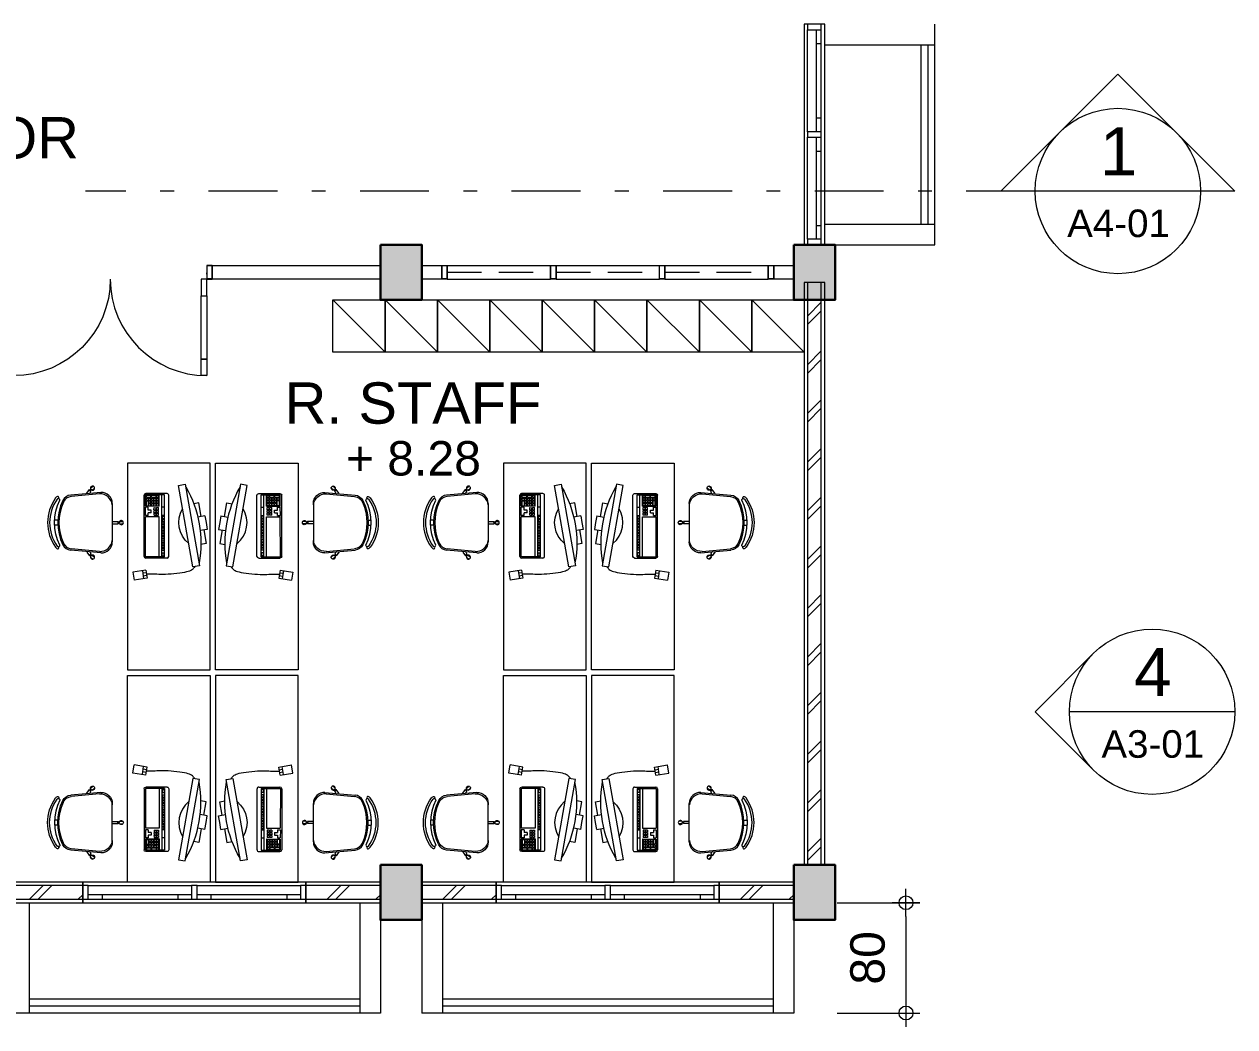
# Model space of a CAD drawing. Header units: millimetres. Extents: x -11 to 1625, y -267 to 180.
# Drawn here: x 1394.03 to 1402.81, y 128.93 to 136.21 of the extents above; entities that cross this region are included whole.
import ezdxf
from ezdxf.enums import TextEntityAlignment as Align

# ---------------------------------------------------------------- set-up
doc = ezdxf.new("R2010")
doc.units = ezdxf.units.MM
doc.linetypes.add('DASHDOT', pattern=[1, 0.5, -0.25, 0, -0.25])
doc.linetypes.add('HIDDEN', pattern=[0.375, 0.25, -0.125])
for name, color, linetype, lineweight in [('ars', 11, 'Continuous', 5), ('dinding', 5, 'Continuous', 15), ('FURNITURE', 163, 'Continuous', 5), ('KOLOM', 1, 'Continuous', 30), ('kus', 63, 'Continuous', 15), ('lan', 7, 'Continuous', 15), ('not', 7, 'Continuous', 20), ('PARTISI', 190, 'Continuous', 9), ('sol kol', 8, 'Continuous', 0), ('u', 6, 'Continuous', 20)]:
    doc.layers.add(name, color=color, linetype=linetype, lineweight=lineweight)
doc.styles.add('S', font='SIMPLEX', dxfattribs={"width": 1.1})
doc.styles.get("Standard").update_dxf_attribs({"font": 'ARIALUNI.TTF'})
doc.dimstyles.new('SK100', dxfattribs={"dimtxt": 0.25, "dimasz": 0.1, "dimexe": 0.1, "dimexo": 0, "dimgap": 0.15, "dimtad": 1, "dimdec": 0, "dimlfac": 100, "dimzin": 12, "dimdsep": 46, "dimtxsty": 'Standard', "dimblk": 'BULAT', "dimcen": 0.1, "dimclrd": 256, "dimclre": 256, "dimclrt": 256, "dimadec": 0, "dimazin": 3, "dimtfac": 1, "dimtdec": 0, "dimtofl": 0, "dimtmove": 0, "dimatfit": 3, "dimldrblk": 'BULAT', "dimfxl": 0, "dimtolj": 1, "dimtzin": 0, "dimlwd": -1, "dimlwe": -1, "dimarcsym": 0})

# ---------------------------------------------------------------- blocks, each defined once
blk = doc.blocks.new('Ntkr')
for p, q in [((-0.4243, 0.4243), (-0.8485, 0)), ((-0.4243, -0.4243), (-0.8485, 0)), ((0.6, 0), (-0.6, 0))]:
    blk.add_line(p, q)
blk.add_circle((0, 0), 0.6)
at = {"color": 5, "style": 'S', "width": 0.75, "flags": 4}
blk.add_attdef('NO', text='', height=0.3, dxfattribs=at).set_placement((0.0048, 0.1129), align=Align.CENTER)
at = {"style": 'S', "width": 0.75, "flags": 4}
blk.add_attdef('NOLBR', text='', height=0.2, dxfattribs=at).set_placement((0.0048, -0.3342), align=Align.CENTER)
blk = doc.blocks.new('Npa')
for p, q in [((-0.8485, 0), (0, 0.8485)), ((0.8485, 0), (0, 0.8485)), ((0.8485, 0), (-0.8485, 0))]:
    blk.add_line(p, q)
blk.add_circle((0, 0), 0.6)
at = {"color": 5, "style": 'S', "width": 0.75, "flags": 4}
blk.add_attdef('NO', text='', height=0.3, dxfattribs=at).set_placement((0.0048, 0.1129), align=Align.CENTER)
at = {"style": 'S', "width": 0.75, "flags": 4}
blk.add_attdef('NOLBR', text='', height=0.2, dxfattribs=at).set_placement((0.0048, -0.3342), align=Align.CENTER)
blk = doc.blocks.new('A$C6419672E')
for p, q in [((0.25, 0.1977), (0.25, 0.1461)), ((0.3, 0.1977), (0.25, 0.1977)), ((0.35, 0.1977), (0.3, 0.1977)), ((0.35, 0.1977), (0.35, 0.1461)), ((0, 0.0977), (0, 0.0477)), ((0.6, 0.0977), (0, 0.0977)), ((0.15, 0.1719), (0.15, 0.1337)), ((0.25, 0.1719), (0.15, 0.1719)), ((0.35, 0.1719), (0.45, 0.1719)), ((0.45, 0.1719), (0.45, 0.1337)), ((0.6, 0.0477), (0.6, 0.0977)), ((0, 0.0477), (0.6, 0.0477))]:
    blk.add_line(p, q)
for centre, radius, start, end in [((0.3, -0.6613), 0.809, 69.75066, 110.24934), ((0.3, 0.1977), 0.1977, 229.35698, 310.64302)]:
    blk.add_arc(centre, radius, start, end)
blk = doc.blocks.new('komp')
for p, q in [((-0.3286, 0.5287), (-0.3874, 0.5172)), ((-0.3104, 0.4355), (-0.3286, 0.5287)), ((-0.3693, 0.424), (-0.3874, 0.5172)), ((-0.3152, 0.46), (-0.374, 0.4485)), ((-0.3496, 0.4278), (-0.3544, 0.4524)), ((-0.33, 0.4316), (-0.3348, 0.4562)), ((-0.2141, 0.4411), (0.0746, 0.4511)), ((-0.2092, 0.3017), (-0.2141, 0.4411)), ((-0.2119, 0.4511), (0.231, 0.4665)), ((0.0781, 0.3516), (0.0746, 0.4511)), ((0.0846, 0.4515), (0.1443, 0.4535)), ((0.0853, 0.4315), (0.0846, 0.4515)), ((0.145, 0.4336), (0.1443, 0.4535)), ((0.1522, 0.4538), (0.2339, 0.4566)), ((0.1556, 0.3543), (0.1522, 0.4538)), ((0.1562, 0.4469), (0.191, 0.4482)), ((0.1562, 0.4469), (0.1567, 0.432)), ((0.191, 0.4482), (0.1915, 0.4332)), ((0.196, 0.4483), (0.2109, 0.4488)), ((0.196, 0.4483), (0.1965, 0.4334)), ((0.2109, 0.4488), (0.2114, 0.4339)), ((0.2159, 0.449), (0.2308, 0.4495)), ((0.2159, 0.449), (0.217, 0.4157)), ((0.2308, 0.4495), (0.232, 0.4162)), ((0.2387, 0.3173), (0.2339, 0.4566)), ((0.2493, 0.3002), (0.2439, 0.4545)), ((-0.3104, 0.4355), (-0.3693, 0.424)), ((-0.3385, 0.4106), (-0.3398, 0.4297)), ((-0.339, 0.3396), (-0.3387, 0.3529)), ((-0.3387, 0.3529), (-0.3382, 0.3659)), ((-0.338, 0.3941), (-0.3385, 0.4106)), ((-0.3382, 0.3659), (-0.3379, 0.3794)), ((-0.3379, 0.3794), (-0.338, 0.3941)), ((-0.2186, 0.284), (-0.2239, 0.4382)), ((-0.2106, 0.3415), (0.0781, 0.3516)), ((0.0853, 0.4315), (0.1052, 0.4322)), ((0.0892, 0.3894), (0.1041, 0.3899)), ((0.0892, 0.3894), (0.0897, 0.3745)), ((0.0897, 0.3745), (0.1046, 0.375)), ((0.0898, 0.371), (0.1048, 0.3715)), ((0.0898, 0.371), (0.0903, 0.3561)), ((0.0903, 0.3561), (0.1053, 0.3566)), ((0.1041, 0.3899), (0.1046, 0.375)), ((0.1048, 0.3715), (0.1053, 0.3566)), ((0.1059, 0.4098), (0.1052, 0.4322)), ((0.1059, 0.4098), (0.1258, 0.4105)), ((0.1091, 0.3901), (0.124, 0.3906)), ((0.1091, 0.3901), (0.1096, 0.3752)), ((0.1096, 0.3752), (0.1245, 0.3757)), ((0.1097, 0.3717), (0.1247, 0.3722)), ((0.1097, 0.3717), (0.1102, 0.3568)), ((0.1102, 0.3568), (0.1252, 0.3573)), ((0.124, 0.3906), (0.1245, 0.3757)), ((0.1247, 0.3722), (0.1252, 0.3573)), ((0.1251, 0.4329), (0.145, 0.4336)), ((0.1258, 0.4105), (0.1251, 0.4329)), ((0.129, 0.3908), (0.1439, 0.3913)), ((0.129, 0.3908), (0.1295, 0.3759)), ((0.1295, 0.3759), (0.1444, 0.3764)), ((0.1296, 0.3724), (0.1446, 0.3729)), ((0.1296, 0.3724), (0.1302, 0.3575)), ((0.1302, 0.3575), (0.1451, 0.358)), ((0.1439, 0.3913), (0.1444, 0.3764)), ((0.1446, 0.3729), (0.1451, 0.358)), ((0.1556, 0.3543), (0.2373, 0.3571)), ((0.1567, 0.432), (0.1915, 0.4332)), ((0.1568, 0.4286), (0.1717, 0.4291)), ((0.1568, 0.4286), (0.1573, 0.4136)), ((0.1573, 0.4136), (0.1722, 0.4142)), ((0.1574, 0.4102), (0.1724, 0.4107)), ((0.1574, 0.4102), (0.1579, 0.3953)), ((0.1579, 0.3953), (0.1729, 0.3958)), ((0.1581, 0.3918), (0.173, 0.3923)), ((0.1581, 0.3918), (0.1586, 0.3769)), ((0.1586, 0.3769), (0.1735, 0.3774)), ((0.1587, 0.3734), (0.1736, 0.3739)), ((0.1587, 0.3734), (0.1592, 0.3585)), ((0.1592, 0.3585), (0.1742, 0.359)), ((0.1717, 0.4291), (0.1722, 0.4142)), ((0.1724, 0.4107), (0.1729, 0.3958)), ((0.173, 0.3923), (0.1735, 0.3774)), ((0.1736, 0.3739), (0.1742, 0.359)), ((0.1767, 0.4293), (0.1916, 0.4298)), ((0.1767, 0.4293), (0.1772, 0.4143)), ((0.1772, 0.4143), (0.1921, 0.4148)), ((0.1773, 0.4109), (0.1923, 0.4114)), ((0.1773, 0.4109), (0.1779, 0.3959)), ((0.1779, 0.3959), (0.1928, 0.3965)), ((0.178, 0.3925), (0.1929, 0.393)), ((0.178, 0.3925), (0.1785, 0.3776)), ((0.1785, 0.3776), (0.1934, 0.3781)), ((0.1786, 0.3741), (0.1935, 0.3746)), ((0.1786, 0.3741), (0.1791, 0.3592)), ((0.1791, 0.3592), (0.1941, 0.3597)), ((0.1916, 0.4298), (0.1921, 0.4148)), ((0.1923, 0.4114), (0.1928, 0.3965)), ((0.1929, 0.393), (0.1934, 0.3781)), ((0.1935, 0.3746), (0.1941, 0.3597)), ((0.1965, 0.4334), (0.2114, 0.4339)), ((0.1966, 0.4299), (0.2115, 0.4305)), ((0.1966, 0.4299), (0.1971, 0.415)), ((0.1971, 0.415), (0.2121, 0.4155)), ((0.1972, 0.4116), (0.2122, 0.4121)), ((0.1972, 0.4116), (0.1978, 0.3966)), ((0.1978, 0.3966), (0.2127, 0.3972)), ((0.1979, 0.3932), (0.2128, 0.3937)), ((0.1979, 0.3932), (0.1984, 0.3783)), ((0.1984, 0.3783), (0.2133, 0.3788)), ((0.1985, 0.3748), (0.2135, 0.3753)), ((0.1985, 0.3748), (0.199, 0.3599)), ((0.199, 0.3599), (0.214, 0.3604)), ((0.2115, 0.4305), (0.2121, 0.4155)), ((0.2122, 0.4121), (0.2127, 0.3972)), ((0.2128, 0.3937), (0.2133, 0.3788)), ((0.2135, 0.3753), (0.214, 0.3604)), ((0.217, 0.4157), (0.232, 0.4162)), ((0.2172, 0.4123), (0.2321, 0.4128)), ((0.2172, 0.4123), (0.2183, 0.3789)), ((0.2183, 0.3789), (0.2332, 0.3795)), ((0.2184, 0.3755), (0.2334, 0.376)), ((0.2184, 0.3755), (0.2189, 0.3606)), ((0.2189, 0.3606), (0.2339, 0.3611)), ((0.2321, 0.4128), (0.2332, 0.3795)), ((0.2334, 0.376), (0.2339, 0.3611)), ((-0.339, 0.3254), (-0.339, 0.3396)), ((-0.3385, 0.3095), (-0.339, 0.3254)), ((-0.3374, 0.2914), (-0.3385, 0.3095)), ((-0.3357, 0.2717), (-0.3374, 0.2914)), ((-0.3334, 0.2509), (-0.3357, 0.2717)), ((-0.2099, 0.3216), (0.238, 0.3372)), ((-0.2092, 0.3017), (0.2387, 0.3173)), ((-0.2057, 0.2719), (0.2373, 0.2873)), ((-0.2028, 0.32), (-0.1814, 0.3207)), ((-0.2028, 0.32), (-0.2023, 0.305)), ((-0.2023, 0.305), (-0.1809, 0.3058)), ((-0.1814, 0.3207), (-0.1809, 0.3058)), ((-0.163, 0.3213), (-0.1481, 0.3219)), ((-0.163, 0.3213), (-0.1625, 0.3064)), ((-0.1625, 0.3064), (-0.1475, 0.3069)), ((-0.1481, 0.3219), (-0.1475, 0.3069)), ((-0.1431, 0.322), (-0.1282, 0.3226)), ((-0.1431, 0.322), (-0.1426, 0.3071)), ((-0.1426, 0.3071), (-0.1276, 0.3076)), ((-0.1282, 0.3226), (-0.1276, 0.3076)), ((-0.1232, 0.3227), (-0.1082, 0.3233)), ((-0.1232, 0.3227), (-0.1227, 0.3078)), ((-0.1227, 0.3078), (-0.1077, 0.3083)), ((-0.1082, 0.3233), (-0.1077, 0.3083)), ((-0.1033, 0.3234), (-0.0883, 0.3239)), ((-0.1033, 0.3234), (-0.1028, 0.3085)), ((-0.1028, 0.3085), (-0.0878, 0.309)), ((-0.0883, 0.3239), (-0.0878, 0.309)), ((-0.0759, 0.3244), (-0.061, 0.3249)), ((-0.0759, 0.3244), (-0.0754, 0.3094)), ((-0.0754, 0.3094), (-0.0604, 0.31)), ((-0.061, 0.3249), (-0.0604, 0.31)), ((-0.056, 0.3251), (-0.0411, 0.3256)), ((-0.056, 0.3251), (-0.0555, 0.3101)), ((-0.0555, 0.3101), (-0.0405, 0.3107)), ((-0.0411, 0.3256), (-0.0405, 0.3107)), ((-0.0361, 0.3258), (-0.0211, 0.3263)), ((-0.0361, 0.3258), (-0.0356, 0.3108)), ((-0.0356, 0.3108), (-0.0206, 0.3113)), ((-0.0211, 0.3263), (-0.0206, 0.3113)), ((-0.0162, 0.3265), (-0.0012, 0.327)), ((-0.0162, 0.3265), (-0.0156, 0.3115)), ((-0.0156, 0.3115), (-0.0007, 0.312)), ((-0.0012, 0.327), (-0.0007, 0.312)), ((0.0092, 0.3273), (0.0241, 0.3279)), ((0.0092, 0.3273), (0.0097, 0.3124)), ((0.0097, 0.3124), (0.0246, 0.3129)), ((0.0241, 0.3279), (0.0246, 0.3129)), ((0.0291, 0.328), (0.044, 0.3285)), ((0.0291, 0.328), (0.0296, 0.3131)), ((0.0296, 0.3131), (0.0446, 0.3136)), ((0.044, 0.3285), (0.0446, 0.3136)), ((0.0633, 0.3292), (0.0484, 0.3287)), ((0.0484, 0.3287), (0.0489, 0.3138)), ((0.0638, 0.3143), (0.0489, 0.3138)), ((0.0633, 0.3292), (0.0638, 0.3143)), ((0.0832, 0.3299), (0.0683, 0.3294)), ((0.0683, 0.3294), (0.0688, 0.3145)), ((0.0837, 0.315), (0.0688, 0.3145)), ((0.0832, 0.3299), (0.0837, 0.315)), ((0.0894, 0.3121), (0.0887, 0.332)), ((0.1491, 0.3142), (0.1484, 0.3341)), ((-0.3307, 0.2296), (-0.3334, 0.2509)), ((-0.3277, 0.2085), (-0.3307, 0.2296)), ((-0.3244, 0.1883), (-0.3277, 0.2085)), ((-0.3209, 0.1695), (-0.3244, 0.1883)), ((-0.3174, 0.1528), (-0.3209, 0.1695)), ((-0.3139, 0.1386), (-0.3174, 0.1528)), ((-0.3103, 0.1269), (-0.3139, 0.1386)), ((-0.3067, 0.1173), (-0.3103, 0.1269)), ((-0.3028, 0.1094), (-0.3067, 0.1173)), ((-0.2988, 0.1029), (-0.3028, 0.1094)), ((-0.2944, 0.0975), (-0.2988, 0.1029)), ((-0.2897, 0.0929), (-0.2944, 0.0975)), ((-0.2845, 0.0888), (-0.2897, 0.0929)), ((-0.279, 0.0847), (-0.2845, 0.0888)), ((-0.273, 0.0808), (-0.279, 0.0847))]:
    blk.add_line(p, q)
for centre, start, end in [((-0.2115, 0.4387), 91.9902, 181.9902), ((0.2315, 0.4541), 1.9902, 91.9902), ((-0.2061, 0.2844), 181.9902, 271.9902), ((0.2368, 0.2998), 271.9902, 1.9902)]:
    blk.add_arc(centre, 0.0124, start, end)
at = {"xscale": -1, "rotation": 191.9537211991965}
blk.add_blockref('A$C6419672E', (-0.2855, 0.1416), dxfattribs=at)
blk = doc.blocks.new('CUB.SET1')
at = {"linetype": 'ByBlock'}
for p, q in [((1.0508, 1.1459), (1.0508, 1.1694)), ((1.0858, 1.1459), (1.0858, 1.1694)), ((0.8491, 0.8334), (0.8687, 1.0521)), ((0.8596, 0.8434), (0.8785, 1.048)), ((1.2771, 0.8434), (1.2581, 1.048)), ((1.2875, 0.8334), (1.2679, 1.0521)), ((0.8183, 0.9086), (0.8033, 0.8907)), ((0.8328, 0.8965), (0.8178, 0.8786)), ((0.855, 0.9345), (0.827, 0.9157)), ((0.8285, 0.9145), (0.827, 0.9157)), ((0.8385, 0.9061), (0.837, 0.9073)), ((0.854, 0.9116), (0.8385, 0.9061)), ((1.2816, 0.9345), (1.3096, 0.9157)), ((1.2827, 0.9116), (1.2981, 0.9061)), ((1.2981, 0.9061), (1.2996, 0.9073)), ((1.3038, 0.8965), (1.3188, 0.8786)), ((1.3081, 0.9145), (1.3096, 0.9157)), ((1.3183, 0.9086), (1.3333, 0.8907)), ((1.2076, 0.7498), (0.929, 0.7498)), ((1.0608, 0.7498), (1.0608, 0.7073)), ((1.0627, 0.7073), (1.0608, 0.7073)), ((1.0758, 0.7073), (1.0739, 0.7073)), ((1.0758, 0.7498), (1.0758, 0.7073)), ((1.0587, 0.6963), (1.0587, 0.6729)), ((1.0776, 0.6963), (1.0776, 0.6729))]:
    blk.add_line(p, q, dxfattribs=at)
blk.add_lwpolyline([(0.9052, 1.131, -0.237888), (1.2314, 1.131, 0.605717), (1.2421, 1.1451, 0.122717), (1.2383, 1.1498, 0.323529), (0.8983, 1.1498, 0.122717), (0.8945, 1.1451, 0.605717)], format="xyb", close=True, dxfattribs=at)
blk.add_lwpolyline([(0, 0.04), (1.5, 0.04), (1.5, 0.64), (0, 0.64), (0, 0.04)])
for centre in [(0.8301, 0.9077), (1.3065, 0.9077), (1.0683, 0.7032)]:
    blk.add_circle(centre, 0.005, dxfattribs=at)
for centre, radius, start, end in [((0.8864, 1.1459), 0.00782, 134.67446, 330.18912), ((0.9058, 1.1398), 0.0275, 126.54287, 154.85454), ((1.0683, 0.9146), 0.3052, 54.12379, 125.87621), ((1.0683, 0.7841), 0.3622, 63.60471, 116.39529), ((1.2308, 1.1398), 0.0125, 25.14546, 53.1301), ((1.2502, 1.1459), 0.00782, 209.81088, 45.32554), ((1.2308, 1.1398), 0.0275, 25.14546, 53.45713), ((0.9384, 1.0458), 0.07, 116.39529, 174.87875), ((0.9482, 1.0416), 0.07, 114.26391, 174.7001), ((1.0683, 0.7752), 0.3622, 65.73609, 114.26391), ((1.1884, 1.0416), 0.07, 5.2999, 65.73609), ((1.1982, 1.0458), 0.07, 5.12125, 63.60471), ((0.8181, 0.8936), 0.015, 61.63338, 37.45365), ((0.8295, 0.9071), 0.0075, 1.81031, 98.18969), ((1.3071, 0.9071), 0.0075, 81.81031, 178.18969), ((1.3186, 0.8936), 0.015, 142.54635, 118.36662), ((0.929, 0.8298), 0.08, 177.43076, 270), ((0.9481, 0.8384), 0.0887, 176.74777, 264.40751), ((1.1885, 0.8384), 0.0887, 275.59249, 3.25223), ((1.2076, 0.8298), 0.08, 270, 2.56924), ((1.0683, 0.7023), 0.0075, 41.81031, 138.18969), ((1.0682, 0.6846), 0.015, 101.63338, 77.45365)]:
    blk.add_arc(centre, radius, start, end, dxfattribs=at)
at = {"rotation": 358.0085811299913}
blk.add_blockref('komp', (1.0195, 0.0613), dxfattribs=at)
blk = doc.blocks.new('K1')
at = {"layer": 'KOLOM'}
blk.add_lwpolyline([(0.2, 0.15), (-0.2, 0.15), (-0.2, -0.15), (0.2, -0.15), (0.2, 0.15)], dxfattribs=at)
blk = doc.blocks.new('BULAT')
for p, q in [((0, -1), (0, 1)), ((-1, 0), (1, 0))]:
    blk.add_line(p, q)
blk.add_circle((0, 0), 0.5)
blk = doc.blocks.new('*D1353')
at = {"layer": 'Defpoints', "color": 0, "ltscale": 0.15}
for p in [(1399.9266, 129.8318), (1399.9266, 129.0318), (1400.4266, 129.0318)]:
    blk.add_point(p, dxfattribs=at)
at = {"layer": 'u', "ltscale": 0.15}
for p, q in [((1399.9266, 129.8318), (1400.5266, 129.8318)), ((1400.4266, 129.7318), (1400.4266, 129.1318)), ((1399.9266, 129.0318), (1400.5266, 129.0318))]:
    blk.add_line(p, q, dxfattribs=at)
at = {"layer": 'u', "ltscale": 0.15, "xscale": 0.1, "yscale": 0.1, "zscale": 0.1}
for p, rotation in [((1400.4266, 129.8318), 90), ((1400.4266, 129.0318), 270)]:
    blk.add_blockref('BULAT', p, dxfattribs=dict(at, rotation=rotation))
at = {"layer": 'u', "ltscale": 0.15, "insert": (1400.1489, 129.4318), "char_height": 0.25, "attachment_point": 5, "rotation": 90}
blk.add_mtext('\\A1;80', dxfattribs=at)
blk = doc.blocks.new('NOTASI RUANG')
at = {"layer": 'not'}
for height, p in [(0.2598, (-0.0112, 0.2998)), (0.1752, (-0.0087, -0.0173))]:
    blk.add_attdef('RUANG', text='', height=height, dxfattribs=at).set_placement(p, align=Align.MIDDLE_CENTER)

msp = doc.modelspace()

# ---------------------------------------------------------------- hatches: boundary and pattern name
at = {"layer": 'ars'}
h = msp.add_hatch(dxfattribs=at)
h.set_pattern_fill('TEMBOK', color=256, scale=0.25)
h.set_pattern_definition([(45, (1386.26178, 129.83182), (-0.1767767, 0.1767767), []), (45, (1386.32428, 129.83182), (-0.1767767, 0.1767767), [])])
h.paths.add_polyline_path([(1399.8117801, 130.1068196), (1399.8117801, 134.3318196), (1399.7117801, 134.3318196), (1399.7117801, 130.1068196)])
h = msp.add_hatch(dxfattribs=at)
h.set_pattern_fill('TEMBOK', color=256, scale=0.25)
h.set_pattern_definition([(45, (1389.71178, 128.33182), (-0.176777, 0.176777), []), (45, (1389.77428, 128.33182), (-0.176777, 0.176777), [])])
h.paths.add_polyline_path([(1394.4517801, 129.9568196), (1393.9117801, 129.9568196), (1393.9117801, 129.8568196), (1394.4517801, 129.8568196)])
h = msp.add_hatch(dxfattribs=at)
h.set_pattern_fill('TEMBOK', color=256, scale=0.25)
h.set_pattern_definition([(45, (1391.87178, 128.33182), (-0.176777, 0.176777), []), (45, (1391.93428, 128.33182), (-0.176777, 0.176777), [])])
h.paths.add_polyline_path([(1396.6117801, 129.9568196), (1396.0717801, 129.9568196), (1396.0717801, 129.8568196), (1396.6117801, 129.8568196)])
h = msp.add_hatch(dxfattribs=at)
h.set_pattern_fill('TEMBOK', color=256, scale=0.25)
h.set_pattern_definition([(45, (1392.71178, 128.33182), (-0.176777, 0.176777), []), (45, (1392.77428, 128.33182), (-0.176777, 0.176777), [])])
h.paths.add_polyline_path([(1397.4517801, 129.9568196), (1396.9117801, 129.9568196), (1396.9117801, 129.8568196), (1397.4517801, 129.8568196)])
h = msp.add_hatch(dxfattribs=at)
h.set_pattern_fill('TEMBOK', color=256, scale=0.25)
h.set_pattern_definition([(45, (1394.87178, 128.33182), (-0.176777, 0.176777), []), (45, (1394.93428, 128.33182), (-0.176777, 0.176777), [])])
h.paths.add_polyline_path([(1399.6117801, 129.9568196), (1399.0717801, 129.9568196), (1399.0717801, 129.8568196), (1399.6117801, 129.8568196)])
at = {"layer": 'sol kol'}
for points in [[(1396.6117801, 134.6068196), (1396.6117801, 134.2068196), (1396.9117801, 134.2068196), (1396.9117801, 134.6068196)], [(1399.6117801, 134.6068196), (1399.6117801, 134.2068196), (1399.9117801, 134.2068196), (1399.9117801, 134.6068196)], [(1396.6117801, 130.1068196), (1396.6117801, 129.7068196), (1396.9117801, 129.7068196), (1396.9117801, 130.1068196)], [(1399.6117801, 130.1068196), (1399.6117801, 129.7068196), (1399.9117801, 129.7068196), (1399.9117801, 130.1068196)]]:
    msp.add_hatch(color=256, dxfattribs=at).paths.add_polyline_path(points)

# ---------------------------------------------------------------- linework, layer by layer
at = {"layer": 'ars'}
for points in [[(1400.5367801, 134.7568196), (1400.5367801, 136.0568196)], [(1400.5867801, 134.7568196), (1400.5867801, 136.0568196)], [(1396.4617801, 129.1318196), (1394.0617801, 129.1318196)], [(1396.4617801, 129.0818196), (1394.0617801, 129.0818196)], [(1399.4617801, 129.1318196), (1397.0617801, 129.1318196)], [(1399.4617801, 129.0818196), (1397.0617801, 129.0818196)]]:
    msp.add_lwpolyline(points, dxfattribs=at)
for points in [[(1399.8117801, 130.1068196), (1399.8117801, 134.3318196), (1399.7117801, 134.3318196), (1399.7117801, 130.1068196)], [(1394.4517801, 129.9568196), (1393.9117801, 129.9568196), (1393.9117801, 129.8568196), (1394.4517801, 129.8568196)], [(1396.6117801, 129.9568196), (1396.0717801, 129.9568196), (1396.0717801, 129.8568196), (1396.6117801, 129.8568196)], [(1397.4517801, 129.9568196), (1396.9117801, 129.9568196), (1396.9117801, 129.8568196), (1397.4517801, 129.8568196)], [(1399.6117801, 129.9568196), (1399.0717801, 129.9568196), (1399.0717801, 129.8568196), (1399.6117801, 129.8568196)]]:
    msp.add_lwpolyline(points, close=True, dxfattribs=at)
at = {"layer": 'dinding'}
for points in [[(1399.8367801, 130.1068196), (1399.8367801, 134.3318196), (1399.6867801, 134.3318196), (1399.6867801, 130.1068196)], [(1394.4517801, 129.9818196), (1393.9117801, 129.9818196), (1393.9117801, 129.8318196), (1394.4517801, 129.8318196)], [(1396.6117801, 129.9818196), (1396.0717801, 129.9818196), (1396.0717801, 129.8318196), (1396.6117801, 129.8318196)], [(1397.4517801, 129.9818196), (1396.9117801, 129.9818196), (1396.9117801, 129.8318196), (1397.4517801, 129.8318196)], [(1399.6117801, 129.9818196), (1399.0717801, 129.9818196), (1399.0717801, 129.8318196), (1399.6117801, 129.8318196)]]:
    msp.add_lwpolyline(points, close=True, dxfattribs=at)
at = {"layer": 'FURNITURE'}
for points in [[(1396.2667801, 133.8268196), (1396.2667801, 134.2068196), (1396.6467801, 134.2068196), (1396.6467801, 133.8268196), (1396.2667801, 133.8268196), (1396.2667801, 134.2068196), (1396.6467801, 133.8268196)], [(1396.6467801, 133.8268196), (1396.6467801, 134.2068196), (1397.0267801, 134.2068196), (1397.0267801, 133.8268196), (1396.6467801, 133.8268196), (1396.6467801, 134.2068196), (1397.0267801, 133.8268196)], [(1397.0267801, 133.8268196), (1397.0267801, 134.2068196), (1397.4067801, 134.2068196), (1397.4067801, 133.8268196), (1397.0267801, 133.8268196), (1397.0267801, 134.2068196), (1397.4067801, 133.8268196)], [(1397.4067801, 133.8268196), (1397.4067801, 134.2068196), (1397.7867801, 134.2068196), (1397.7867801, 133.8268196), (1397.4067801, 133.8268196), (1397.4067801, 134.2068196), (1397.7867801, 133.8268196)], [(1397.7867801, 133.8268196), (1397.7867801, 134.2068196), (1398.1667801, 134.2068196), (1398.1667801, 133.8268196), (1397.7867801, 133.8268196), (1397.7867801, 134.2068196), (1398.1667801, 133.8268196)], [(1398.1667801, 133.8268196), (1398.1667801, 134.2068196), (1398.5467801, 134.2068196), (1398.5467801, 133.8268196), (1398.1667801, 133.8268196), (1398.1667801, 134.2068196), (1398.5467801, 133.8268196)], [(1398.5467801, 133.8268196), (1398.5467801, 134.2068196), (1398.9267801, 134.2068196), (1398.9267801, 133.8268196), (1398.5467801, 133.8268196), (1398.5467801, 134.2068196), (1398.9267801, 133.8268196)], [(1398.9267801, 133.8268196), (1398.9267801, 134.2068196), (1399.3067801, 134.2068196), (1399.3067801, 133.8268196), (1398.9267801, 133.8268196), (1398.9267801, 134.2068196), (1399.3067801, 133.8268196)], [(1399.3067801, 133.8268196), (1399.3067801, 134.2068196), (1399.6867801, 134.2068196), (1399.6867801, 133.8268196), (1399.3067801, 133.8268196), (1399.3067801, 134.2068196), (1399.6867801, 133.8268196)]]:
    msp.add_lwpolyline(points, dxfattribs=at)
at = {"layer": 'kus'}
for p, q in [((1399.7117801, 135.4268196), (1399.7117801, 136.1668196)), ((1399.7767801, 135.4268196), (1399.7767801, 136.1668196)), ((1399.8117801, 135.4268196), (1399.8117801, 136.1668196)), ((1399.7767801, 136.0668196), (1399.8117801, 136.0668196)), ((1399.7767801, 135.5268196), (1399.8117801, 135.5268196)), ((1399.7117801, 134.6468196), (1399.7117801, 135.3868196)), ((1399.7767801, 134.6468196), (1399.7767801, 135.3868196)), ((1399.8117801, 134.6468196), (1399.8117801, 135.3868196)), ((1399.7767801, 135.2868196), (1399.8117801, 135.2868196)), ((1399.7767801, 134.7468196), (1399.8117801, 134.7468196)), ((1397.0967801, 134.4568196), (1397.8467801, 134.4568196)), ((1397.8867801, 134.4568196), (1398.6367801, 134.4568196)), ((1398.6767801, 134.4568196), (1399.4267801, 134.4568196)), ((1397.0967801, 134.3568196), (1397.8467801, 134.3568196)), ((1397.8867801, 134.3568196), (1398.6367801, 134.3568196)), ((1398.6767801, 134.3568196), (1399.4267801, 134.3568196)), ((1394.4917801, 129.9568196), (1395.2417801, 129.9568196)), ((1395.2817801, 129.9568196), (1396.0317801, 129.9568196)), ((1397.4917801, 129.9568196), (1398.2417801, 129.9568196)), ((1398.2817801, 129.9568196), (1399.0317801, 129.9568196)), ((1394.4917801, 129.8918196), (1395.2417801, 129.8918196)), ((1394.5917801, 129.8918196), (1394.5917801, 129.8568196)), ((1395.1417801, 129.8918196), (1395.1417801, 129.8568196)), ((1395.2817801, 129.8918196), (1396.0317801, 129.8918196)), ((1395.3817801, 129.8918196), (1395.3817801, 129.8568196)), ((1395.9317801, 129.8918196), (1395.9317801, 129.8568196)), ((1397.4917801, 129.8918196), (1398.2417801, 129.8918196)), ((1397.5917801, 129.8918196), (1397.5917801, 129.8568196)), ((1398.1417801, 129.8918196), (1398.1417801, 129.8568196)), ((1398.2817801, 129.8918196), (1399.0317801, 129.8918196)), ((1398.3817801, 129.8918196), (1398.3817801, 129.8568196)), ((1398.9317801, 129.8918196), (1398.9317801, 129.8568196)), ((1394.4917801, 129.8568196), (1395.2417801, 129.8568196)), ((1395.2817801, 129.8568196), (1396.0317801, 129.8568196)), ((1397.4917801, 129.8568196), (1398.2417801, 129.8568196)), ((1398.2817801, 129.8568196), (1399.0317801, 129.8568196))]:
    msp.add_line(p, q, dxfattribs=at)
at = {"layer": 'kus', "linetype": 'HIDDEN'}
for p, q in [((1397.0967801, 134.4068196), (1397.8467801, 134.4068196)), ((1397.8867801, 134.4068196), (1398.6367801, 134.4068196)), ((1398.6767801, 134.4068196), (1399.4267801, 134.4068196))]:
    msp.add_line(p, q, dxfattribs=at)
at = {"layer": 'kus'}
for points in [[(1399.8117801, 136.1668196), (1399.8117801, 136.2068196), (1399.7117801, 136.2068196), (1399.7117801, 136.1668196)], [(1399.8117801, 135.3868196), (1399.8117801, 135.4268196), (1399.7117801, 135.4268196), (1399.7117801, 135.3868196)], [(1399.8117801, 134.6068196), (1399.8117801, 134.6468196), (1399.7117801, 134.6468196), (1399.7117801, 134.6068196)], [(1395.3468917, 134.3968196), (1395.3517801, 134.3968196), (1395.3517801, 134.3953673), (1395.3517801, 134.3568196), (1395.3917801, 134.3568196), (1395.3917801, 134.4568196), (1395.3517801, 134.4568196), (1395.3517801, 134.4003256), (1395.3468917, 134.3985669)], [(1395.3537801, 134.4548196), (1395.3897801, 134.4548196), (1395.3897801, 134.3588196), (1395.3537801, 134.3588196)], [(1397.0967801, 134.3568196), (1397.0567801, 134.3568196), (1397.0567801, 134.4568196), (1397.0967801, 134.4568196)], [(1397.0947801, 134.3588196), (1397.0587801, 134.3588196), (1397.0587801, 134.4548196), (1397.0947801, 134.4548196)], [(1397.8867801, 134.3568196), (1397.8467801, 134.3568196), (1397.8467801, 134.4568196), (1397.8867801, 134.4568196)], [(1397.8847801, 134.3588196), (1397.8487801, 134.3588196), (1397.8487801, 134.4548196), (1397.8847801, 134.4548196)], [(1398.6767801, 134.3568196), (1398.6367801, 134.3568196), (1398.6367801, 134.4568196), (1398.6767801, 134.4568196)], [(1398.6747801, 134.3588196), (1398.6387801, 134.3588196), (1398.6387801, 134.4548196), (1398.6747801, 134.4548196)], [(1399.4667801, 134.3568196), (1399.4267801, 134.3568196), (1399.4267801, 134.4568196), (1399.4667801, 134.4568196)], [(1399.4647801, 134.3588196), (1399.4287801, 134.3588196), (1399.4287801, 134.4548196), (1399.4647801, 134.4548196)], [(1395.3517801, 134.3568196), (1395.3117801, 134.3568196), (1395.3117801, 134.2368196), (1395.3517801, 134.2368196)], [(1395.3517801, 133.7768196), (1395.3117801, 133.7768196), (1395.3117801, 134.2368196), (1395.3517801, 134.2368196)], [(1395.3517801, 133.6568196), (1395.3117801, 133.6568196), (1395.3117801, 133.7768196), (1395.3517801, 133.7768196)], [(1394.4517801, 129.8568196), (1394.4917801, 129.8568196), (1394.4917801, 129.9568196), (1394.4517801, 129.9568196)], [(1395.2417801, 129.8568196), (1395.2817801, 129.8568196), (1395.2817801, 129.9568196), (1395.2417801, 129.9568196)], [(1396.0317801, 129.8568196), (1396.0717801, 129.8568196), (1396.0717801, 129.9568196), (1396.0317801, 129.9568196)], [(1397.4517801, 129.8568196), (1397.4917801, 129.8568196), (1397.4917801, 129.9568196), (1397.4517801, 129.9568196)], [(1398.2417801, 129.8568196), (1398.2817801, 129.8568196), (1398.2817801, 129.9568196), (1398.2417801, 129.9568196)], [(1399.0317801, 129.8568196), (1399.0717801, 129.8568196), (1399.0717801, 129.9568196), (1399.0317801, 129.9568196)]]:
    msp.add_lwpolyline(points, close=True, dxfattribs=at)
for points in [[(1394.6517801, 134.3568196, -0.414213562), (1393.9517801, 133.6568196, -1.303225373)], [(1394.6517801, 134.3568196, 0.414213562), (1395.3517801, 133.6568196, 1.303225373)]]:
    msp.add_lwpolyline(points, format="xyb", dxfattribs=at)
at = {"layer": 'lan'}
for p, q in [((1399.8367801, 136.0568196), (1400.6367801, 136.0568196)), ((1399.8367801, 134.7568196), (1400.6367801, 134.7568196)), ((1394.0617801, 129.8318196), (1394.0617801, 129.0318196)), ((1396.4617801, 129.8318196), (1396.4617801, 129.0318196)), ((1397.0617801, 129.8318196), (1397.0617801, 129.0318196)), ((1399.4617801, 129.8318196), (1399.4617801, 129.0318196)), ((1396.6117801, 129.7068196), (1396.6117801, 129.0318196)), ((1396.9117801, 129.7068196), (1396.9117801, 129.0318196)), ((1399.6117801, 129.7068196), (1399.6117801, 129.0318196))]:
    msp.add_line(p, q, dxfattribs=at)
for points in [[(1399.8367801, 134.6068196), (1399.8367801, 136.2068196), (1399.6867801, 136.2068196), (1399.6867801, 134.6068196)], [(1394.4517801, 129.8318196), (1396.0717801, 129.8318196), (1396.0717801, 129.9818196), (1394.4517801, 129.9818196)], [(1397.4517801, 129.8318196), (1399.0717801, 129.8318196), (1399.0717801, 129.9818196), (1397.4517801, 129.9818196)]]:
    msp.add_lwpolyline(points, close=True, dxfattribs=at)
for points in [[(1399.9117801, 134.6068196), (1400.6367801, 134.6068196), (1400.6367801, 136.2068196)], [(1396.6117801, 129.0318196), (1393.9117801, 129.0318196)], [(1399.6117801, 129.0318196), (1396.9117801, 129.0318196)]]:
    msp.add_lwpolyline(points, dxfattribs=at)
at = {"layer": 'not', "linetype": 'DASHDOT'}
msp.add_line((1401.3644829, 134.9964735), (1394.4717779, 134.9964735), dxfattribs=at)
at = {"layer": 'PARTISI'}
for points in [[(1395.3917801, 134.4568196), (1396.6117801, 134.4568196), (1396.6117801, 134.3568196), (1395.3917801, 134.3568196)], [(1396.9117801, 134.4568196), (1397.0567801, 134.4568196), (1397.0567801, 134.3568196), (1396.9117801, 134.3568196)], [(1399.4667801, 134.4568196), (1399.6117801, 134.4568196), (1399.6117801, 134.3568196), (1399.4667801, 134.3568196)]]:
    msp.add_lwpolyline(points, close=True, dxfattribs=at)

# ---------------------------------------------------------------- block references
ref = msp.add_blockref('NOTASI RUANG', (1393.4603987, 135.0037954), dxfattribs=dict(xscale=1.264792453639075, yscale=1.264792453639075, zscale=1.264792453639075))
ref.add_attrib('RUANG', '+ 8.28', dxfattribs={"layer": 'not', "height": 0.25}).set_placement((1393.4494346, 134.9819653), align=Align.MIDDLE_CENTER)
ref.add_attrib('RUANG', 'KORIDOR', dxfattribs={"layer": 'not', "height": 0.3}).set_placement((1393.446267, 135.3829642), align=Align.MIDDLE_CENTER)
ref = msp.add_blockref('NOTASI RUANG', (1396.8625436, 133.0788554), dxfattribs=dict(xscale=1.264792453639075, yscale=1.264792453639075, zscale=1.264792453639075))
ref.add_attrib('RUANG', '+ 8.28', dxfattribs={"layer": 'not', "height": 0.25}).set_placement((1396.8515795, 133.0570253), align=Align.MIDDLE_CENTER)
ref.add_attrib('RUANG', 'R. STAFF', dxfattribs={"layer": 'not', "height": 0.3}).set_placement((1396.848412, 133.4580242), align=Align.MIDDLE_CENTER)
at = {"layer": 'FURNITURE'}
for p, rotation in [((1395.4161354, 131.5218196), 90), ((1398.1443049, 131.5218196), 90), ((1395.3761354, 131.4818196), 270), ((1398.1043049, 131.4818196), 270)]:
    msp.add_blockref('CUB.SET1', p, dxfattribs=dict(at, rotation=rotation))
at = {"layer": 'FURNITURE', "xscale": -1}
for p, rotation in [((1395.3761354, 131.5218196), 270), ((1398.1043049, 131.5218196), 270), ((1395.4161354, 131.4818196), 90), ((1398.1443049, 131.4818196), 90)]:
    msp.add_blockref('CUB.SET1', p, dxfattribs=dict(at, rotation=rotation))
at = {"layer": 'KOLOM', "rotation": 90}
for p in [(1396.7617801, 134.4068196), (1399.7617801, 134.4068196), (1396.7617801, 129.9068196), (1399.7617801, 129.9068196)]:
    msp.add_blockref('K1', p, dxfattribs=at)
at = {"layer": 'not'}
ref = msp.add_blockref('Npa', (1401.9644829, 134.9964735), dxfattribs=at)
ref.add_attrib('NO', '1', dxfattribs={"layer": '0', "height": 0.35, "flags": 4}).set_placement((1401.9692485, 135.1093762), align=Align.CENTER)
ref.add_attrib('NOLBR', 'A4-01', dxfattribs={"layer": '0', "height": 0.2, "flags": 4}).set_placement((1401.9692485, 134.6622358), align=Align.CENTER)
ref = msp.add_blockref('Ntkr', (1402.213011, 131.2180255), dxfattribs=at)
ref.add_attrib('NO', '4', dxfattribs={"layer": '0', "height": 0.35, "flags": 4}).set_placement((1402.2177767, 131.3309282), align=Align.CENTER)
ref.add_attrib('NOLBR', 'A3-01', dxfattribs={"layer": '0', "height": 0.2, "flags": 4}).set_placement((1402.2177767, 130.8837878), align=Align.CENTER)

# ---------------------------------------------------------------- dimensions: what is measured, and where the dimension line sits
at = {"layer": 'u', "ltscale": 0.15}
dim = msp.add_linear_dim(base=(1400.4265993, 129.0318196), p1=(1399.9265993, 129.8318196), p2=(1399.9265993, 129.0318196), angle=270, dimstyle='SK100', dxfattribs=at)
dim.commit()
dim.dimension.update_dxf_attribs({"geometry": '*D1353', "text_midpoint": (1400.4265993, 129.4318196), "dimtype": 160})

doc.saveas('drawing.dxf')
